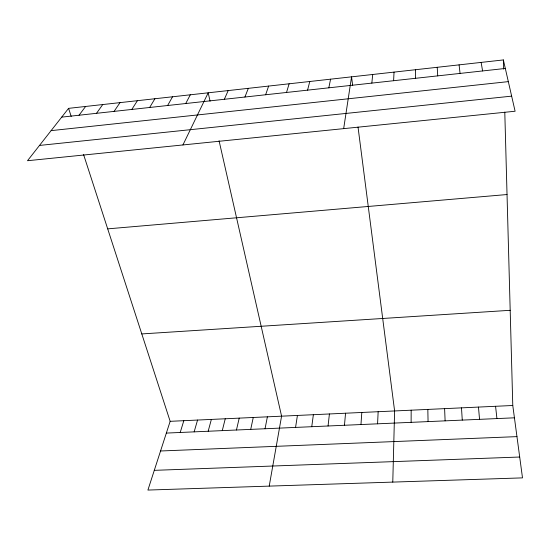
<?xml version="1.0" encoding="UTF-8"?>
<svg xmlns="http://www.w3.org/2000/svg" width="550" height="550" viewBox="0 0 550 550"><rect width="100%" height="100%" fill="white"/><g stroke="black" fill="none" stroke-linecap="round" stroke-linejoin="round"><path stroke-width="0.82" d="M411.125 422.345L411.166 410.183M392.776 482.103L394.611 410.953L358.022 127.036M377.575 423.816L378.152 411.709M393.614 80.713L394.034 72.112M360.965 424.545L361.804 412.466M344.458 425.267L345.558 413.215M371.841 83.105L372.707 74.484M328.054 425.989L329.416 413.964M311.754 426.704L313.369 414.707M343.668 128.638L351.553 76.842L352.632 85.174M295.563 427.412L297.426 415.442M269.218 486.118L281.579 416.171L219.072 140.772M265.045 428.752L267.382 416.831M328.824 87.821L330.577 79.179M250.711 429.385L253.261 417.478M236.452 430.004L239.216 418.131M222.269 430.629L225.252 418.777M307.587 90.152L309.767 81.496M208.175 431.248L211.365 419.416M194.15 431.86L197.553 420.056M286.522 92.462L289.121 83.799M180.214 432.472L183.817 420.688M83.573 154.543L170.156 421.321L147.909 490.064L522.5 477.881L512.779 405.494L504.79 112.138M265.629 94.758L268.641 86.075M244.908 97.034L248.332 88.337M224.352 99.289L228.181 90.585M182.937 144.953L208.189 92.812L210.086 101.179M185.728 103.524L190.3 94.799M167.626 105.511L172.542 96.779M149.655 107.484L154.907 98.746M131.808 109.443L137.397 100.691M114.091 111.382L120.017 102.63M96.504 113.314L102.747 104.555M79.035 115.232L85.608 106.466M68.585 108.357L27.5 160.724L515.102 111.238L503.367 59.936L68.585 108.357L71.198 116.407M61.696 117.136L505.312 68.454M51.102 130.639L508.331 81.627M39.497 145.434L511.651 96.14M107.69 228.862L507.031 194.535M141.79 333.926L510.187 310.303M170.156 421.321L512.779 405.494M166.347 433.084L514.429 417.814M160.552 450.993L516.959 436.624M154.289 470.346L519.695 457.022M481.133 62.411L482.591 70.95M459.085 64.866L460.068 73.418M495.571 406.285L496.932 418.584M478.473 407.076L479.545 419.341M461.484 407.859L462.275 420.104M437.223 67.299L437.724 75.873M444.606 408.643L445.115 420.853M503.367 59.936L503.614 69.094M427.831 409.413L428.065 421.603M415.539 69.713L415.58 78.299"/></g></svg>
